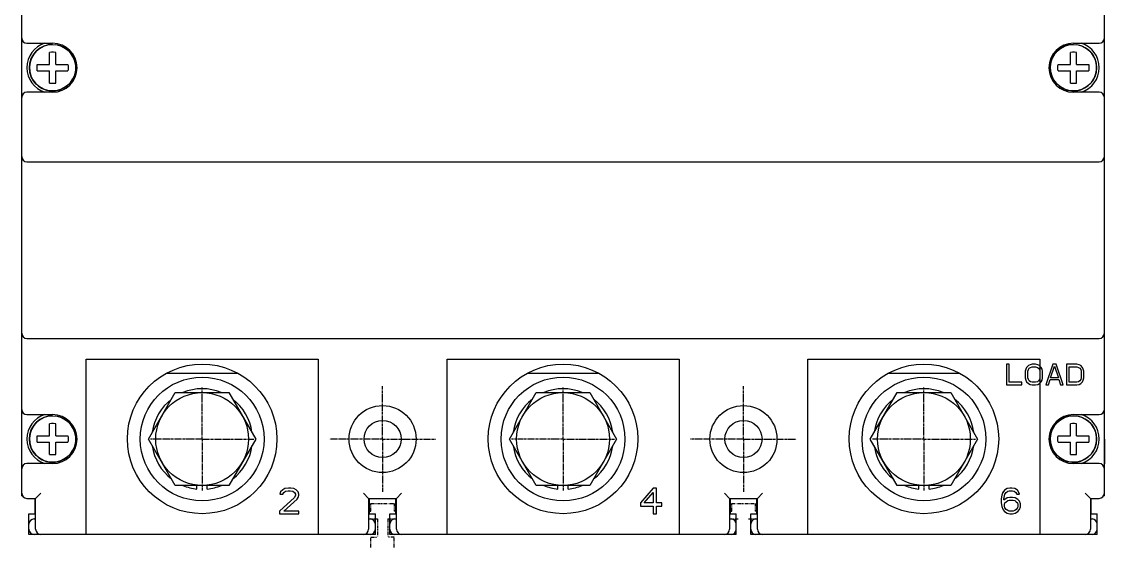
# Model space of a CAD drawing. Header units: inches. Extents: x 1424 to 1634, y 0 to 282.
# Drawn here: x 1424.2 to 1634.2, y 0 to 101.9 of the extents above; entities that cross this region are included whole.
import ezdxf

# ---------------------------------------------------------------- set-up
doc = ezdxf.new("R2010")
doc.units = ezdxf.units.IN
for name, pattern in [('ACAD_ISO12W100', [21, 12, -3, 0, -3, 0, -3]), ('CENTERX2', [4, 2.5, -0.5, 0.5, -0.5]), ('HIDDEN', [0.2, 0.1, -0.1])]:
    doc.linetypes.add(name, pattern=pattern)
doc.layers.add('DEFAULT_2', color=8, linetype='HIDDEN')
doc.layers.add('TF', color=7, linetype='Continuous')

# ---------------------------------------------------------------- blocks, each defined once
blk = doc.blocks.new('NM1-800S-1')
at = {"color": 1}
blk.add_lwpolyline([(29436.9, -131642.22), (29481.9, -131642.22), (29481.9, -131676.22), (29436.9, -131676.22)], close=True, dxfattribs=at)
at = {"color": 2}
blk.add_lwpolyline([(29506.9, -131642.22), (29551.9, -131642.22), (29551.9, -131676.22), (29506.9, -131676.22)], close=True, dxfattribs=at)
at = {"color": 5}
blk.add_lwpolyline([(29576.9, -131642.22), (29621.9, -131642.22), (29621.9, -131676.22), (29576.9, -131676.22)], close=True, dxfattribs=at)
at = {"layer": 'DEFAULT_2', "color": 7, "linetype": 'CENTERX2', "ltscale": 0.2}
for p, q in [((29459.4, -131657.72), (29459.4, -131647.72)), ((29494.4, -131657.72), (29494.4, -131647.47)), ((29529.4, -131657.72), (29529.4, -131647.72)), ((29564.4, -131657.72), (29564.4, -131647.47)), ((29599.4, -131657.72), (29599.4, -131647.72)), ((29459.4, -131657.72), (29449.4, -131657.72)), ((29459.4, -131657.72), (29469.4, -131657.72)), ((29459.4, -131657.72), (29459.4, -131667.72)), ((29494.4, -131657.72), (29484.15, -131657.72)), ((29494.4, -131657.72), (29504.65, -131657.72)), ((29494.4, -131657.72), (29494.4, -131667.97)), ((29529.4, -131657.72), (29519.4, -131657.72)), ((29529.4, -131657.72), (29539.4, -131657.72)), ((29529.4, -131657.72), (29529.4, -131667.72)), ((29564.4, -131657.72), (29554.15, -131657.72)), ((29564.4, -131657.72), (29574.65, -131657.72)), ((29564.4, -131657.72), (29564.4, -131667.97)), ((29599.4, -131657.72), (29589.4, -131657.72)), ((29599.4, -131657.72), (29609.4, -131657.72)), ((29599.4, -131657.72), (29599.4, -131667.72))]:
    blk.add_line(p, q, dxfattribs=at)
at = {"layer": 'TF', "color": 7}
for p, q in [((29424.4, -131668.72), (29424.4, -131403.72)), ((29634.4, -131668.72), (29634.4, -131403.72)), ((29425.4, -131580.97), (29430.4, -131580.97)), ((29628.4, -131580.97), (29633.4, -131580.97)), ((29429.8, -131585.12), (29429.8, -131582.75)), ((29431, -131585.12), (29431, -131582.75)), ((29627.8, -131585.12), (29627.8, -131582.75)), ((29629, -131585.12), (29629, -131582.75)), ((29427.42, -131585.12), (29429.8, -131585.12)), ((29431, -131585.12), (29433.37, -131585.12)), ((29625.42, -131585.12), (29627.8, -131585.12)), ((29629, -131585.12), (29631.37, -131585.12)), ((29427.42, -131586.32), (29429.8, -131586.32)), ((29429.8, -131588.7), (29429.8, -131586.32)), ((29431, -131588.7), (29431, -131586.32)), ((29431, -131586.32), (29433.37, -131586.32)), ((29625.42, -131586.32), (29627.8, -131586.32)), ((29627.8, -131588.7), (29627.8, -131586.32)), ((29629, -131586.32), (29631.37, -131586.32)), ((29629, -131588.7), (29629, -131586.32)), ((29430.4, -131590.47), (29425.4, -131590.47)), ((29633.4, -131590.47), (29628.4, -131590.47)), ((29425.4, -131603.97), (29633.4, -131603.97)), ((29425.4, -131638.22), (29633.4, -131638.22)), ((29615.9, -131643.22), (29615.4, -131643.22)), ((29615.4, -131643.22), (29615.4, -131647.22)), ((29615.9, -131646.71), (29615.9, -131643.22)), ((29619.15, -131644.16), (29619.06, -131644.58)), ((29619.06, -131644.58), (29619.06, -131645.86)), ((29619.31, -131643.82), (29619.15, -131644.16)), ((29619.65, -131643.48), (29619.31, -131643.82)), ((29619.56, -131644.58), (29619.65, -131644.24)), ((29619.56, -131645.86), (29619.56, -131644.58)), ((29619.98, -131643.31), (29619.65, -131643.48)), ((29619.65, -131644.24), (29619.81, -131643.99)), ((29619.81, -131643.99), (29620.06, -131643.82)), ((29620.4, -131643.22), (29619.98, -131643.31)), ((29620.06, -131643.82), (29620.4, -131643.73)), ((29621.06, -131643.22), (29620.4, -131643.22)), ((29620.4, -131643.73), (29621.06, -131643.73)), ((29621.48, -131643.31), (29621.06, -131643.22)), ((29621.06, -131643.73), (29621.4, -131643.82)), ((29621.4, -131643.82), (29621.65, -131643.99)), ((29621.81, -131643.48), (29621.48, -131643.31)), ((29621.65, -131643.99), (29621.81, -131644.24)), ((29622.15, -131643.82), (29621.81, -131643.48)), ((29621.81, -131644.24), (29621.9, -131644.58)), ((29621.9, -131644.58), (29621.9, -131645.86)), ((29622.31, -131644.16), (29622.15, -131643.82)), ((29622.4, -131644.58), (29622.31, -131644.16)), ((29622.4, -131645.86), (29622.4, -131644.58)), ((29624.4, -131643.22), (29623.06, -131647.22)), ((29623.98, -131645.86), (29624.73, -131643.56)), ((29625.06, -131643.22), (29624.4, -131643.22)), ((29624.73, -131643.56), (29625.48, -131645.86)), ((29626.4, -131647.22), (29625.06, -131643.22)), ((29629.06, -131643.22), (29627.06, -131643.22)), ((29627.06, -131643.22), (29627.06, -131647.22)), ((29627.56, -131643.73), (29629.06, -131643.73)), ((29627.56, -131646.71), (29627.56, -131643.73)), ((29629.48, -131643.31), (29629.06, -131643.22)), ((29629.06, -131643.73), (29629.4, -131643.82)), ((29629.4, -131643.82), (29629.65, -131643.99)), ((29629.81, -131643.48), (29629.48, -131643.31)), ((29629.65, -131643.99), (29629.81, -131644.24)), ((29630.15, -131643.82), (29629.81, -131643.48)), ((29629.81, -131644.24), (29629.9, -131644.58)), ((29629.9, -131644.58), (29629.9, -131645.86)), ((29630.31, -131644.16), (29630.15, -131643.82)), ((29630.4, -131644.58), (29630.31, -131644.16)), ((29630.4, -131645.86), (29630.4, -131644.58)), ((29452.52, -131644.97), (29466.27, -131644.97)), ((29522.52, -131644.97), (29536.27, -131644.97)), ((29592.52, -131644.97), (29606.27, -131644.97)), ((29618.4, -131646.71), (29615.9, -131646.71)), ((29618.4, -131647.22), (29618.4, -131646.71)), ((29619.06, -131645.86), (29619.15, -131646.29)), ((29619.15, -131646.29), (29619.31, -131646.63)), ((29619.31, -131646.63), (29619.65, -131646.97)), ((29619.65, -131646.2), (29619.56, -131645.86)), ((29619.81, -131646.46), (29619.65, -131646.2)), ((29620.06, -131646.63), (29619.81, -131646.46)), ((29620.4, -131646.71), (29620.06, -131646.63)), ((29621.06, -131646.71), (29620.4, -131646.71)), ((29621.4, -131646.63), (29621.06, -131646.71)), ((29621.65, -131646.46), (29621.4, -131646.63)), ((29621.81, -131646.2), (29621.65, -131646.46)), ((29621.9, -131645.86), (29621.81, -131646.2)), ((29621.81, -131646.97), (29622.15, -131646.63)), ((29622.15, -131646.63), (29622.31, -131646.29)), ((29622.31, -131646.29), (29622.4, -131645.86)), ((29623.56, -131647.22), (29623.9, -131646.2)), ((29623.9, -131646.2), (29625.56, -131646.2)), ((29625.48, -131645.86), (29623.98, -131645.86)), ((29625.56, -131646.2), (29625.9, -131647.22)), ((29629.06, -131646.71), (29627.56, -131646.71)), ((29629.4, -131646.63), (29629.06, -131646.71)), ((29629.65, -131646.46), (29629.4, -131646.63)), ((29629.81, -131646.2), (29629.65, -131646.46)), ((29629.9, -131645.86), (29629.81, -131646.2)), ((29629.81, -131646.97), (29630.15, -131646.63)), ((29630.15, -131646.63), (29630.31, -131646.29)), ((29630.31, -131646.29), (29630.4, -131645.86)), ((29449, -131657.72), (29454.2, -131648.72)), ((29454.2, -131648.72), (29464.59, -131648.72)), ((29464.59, -131648.72), (29469.79, -131657.72)), ((29519, -131657.72), (29524.2, -131648.72)), ((29524.2, -131648.72), (29534.59, -131648.72)), ((29534.59, -131648.72), (29539.79, -131657.72)), ((29589, -131657.72), (29594.2, -131648.72)), ((29594.2, -131648.72), (29604.59, -131648.72)), ((29604.59, -131648.72), (29609.79, -131657.72)), ((29615.4, -131647.22), (29618.4, -131647.22)), ((29619.65, -131646.97), (29619.98, -131647.14)), ((29619.98, -131647.14), (29620.4, -131647.22)), ((29620.4, -131647.22), (29621.06, -131647.22)), ((29621.06, -131647.22), (29621.48, -131647.14)), ((29621.48, -131647.14), (29621.81, -131646.97)), ((29623.06, -131647.22), (29623.56, -131647.22)), ((29625.9, -131647.22), (29626.4, -131647.22)), ((29627.06, -131647.22), (29629.06, -131647.22)), ((29629.06, -131647.22), (29629.48, -131647.14)), ((29629.48, -131647.14), (29629.81, -131646.97)), ((29425.4, -131652.97), (29430.4, -131652.97)), ((29628.4, -131652.97), (29633.4, -131652.97)), ((29634.4, -131657.72), (29634.4, -131652.91)), ((29429.8, -131657.12), (29429.8, -131654.75)), ((29431, -131657.12), (29431, -131654.75)), ((29627.8, -131657.12), (29627.8, -131654.75)), ((29629, -131657.12), (29629, -131654.75)), ((29427.42, -131657.12), (29429.8, -131657.12)), ((29431, -131657.12), (29433.37, -131657.12)), ((29625.42, -131657.12), (29627.8, -131657.12)), ((29629, -131657.12), (29631.37, -131657.12)), ((29427.42, -131658.32), (29429.8, -131658.32)), ((29429.8, -131660.7), (29429.8, -131658.32)), ((29431, -131658.32), (29433.37, -131658.32)), ((29431, -131660.7), (29431, -131658.32)), ((29454.2, -131666.72), (29449, -131657.72)), ((29469.79, -131657.72), (29464.59, -131666.72)), ((29524.2, -131666.72), (29519, -131657.72)), ((29539.79, -131657.72), (29534.59, -131666.72)), ((29594.2, -131666.72), (29589, -131657.72)), ((29609.79, -131657.72), (29604.59, -131666.72)), ((29625.42, -131658.32), (29627.8, -131658.32)), ((29627.8, -131660.7), (29627.8, -131658.32)), ((29629, -131658.32), (29631.37, -131658.32)), ((29629, -131660.7), (29629, -131658.32)), ((29634.4, -131657.72), (29634.4, -131662.54)), ((29430.4, -131662.47), (29425.4, -131662.47)), ((29633.4, -131662.47), (29628.4, -131662.47)), ((29464.59, -131666.72), (29454.2, -131666.72)), ((29458.4, -131667.42), (29458.4, -131666.72)), ((29460.4, -131667.42), (29460.4, -131666.72)), ((29475.02, -131667.54), (29474.6, -131667.97)), ((29475.44, -131667.33), (29475.02, -131667.54)), ((29475.23, -131668.07), (29475.54, -131667.86)), ((29476.17, -131667.22), (29475.44, -131667.33)), ((29475.54, -131667.86), (29476.06, -131667.76)), ((29476.06, -131667.76), (29476.48, -131667.76)), ((29476.58, -131667.22), (29476.17, -131667.22)), ((29476.48, -131667.76), (29477, -131667.86)), ((29477.21, -131667.33), (29476.58, -131667.22)), ((29477, -131667.86), (29477.31, -131668.07)), ((29477.62, -131667.54), (29477.21, -131667.33)), ((29478.04, -131667.97), (29477.62, -131667.54)), ((29534.59, -131666.72), (29524.2, -131666.72)), ((29528.4, -131667.42), (29528.4, -131666.72)), ((29530.4, -131667.42), (29530.4, -131666.72)), ((29546.9, -131667.22), (29544.4, -131670.1)), ((29547.52, -131667.22), (29546.9, -131667.22)), ((29547.52, -131670.1), (29547.52, -131667.22)), ((29604.59, -131666.72), (29594.2, -131666.72)), ((29598.4, -131667.42), (29598.4, -131666.72)), ((29600.4, -131667.42), (29600.4, -131666.72)), ((29615.02, -131667.65), (29614.71, -131668.07)), ((29615.54, -131667.33), (29615.02, -131667.65)), ((29615.33, -131668.07), (29615.65, -131667.86)), ((29616.06, -131667.22), (29615.54, -131667.33)), ((29615.65, -131667.86), (29615.96, -131667.76)), ((29615.96, -131667.76), (29616.58, -131667.76)), ((29616.48, -131667.22), (29616.06, -131667.22)), ((29617, -131667.33), (29616.48, -131667.22)), ((29616.58, -131667.76), (29616.9, -131667.86)), ((29616.9, -131667.86), (29617.21, -131668.07)), ((29617.52, -131667.65), (29617, -131667.33)), ((29617.83, -131668.07), (29617.52, -131667.65)), ((29424.4, -131668.72), (29424.55, -131668.72)), ((29425.4, -131669.22), (29427.1, -131669.22)), ((29427, -131672.22), (29427, -131669.22)), ((29428.1, -131668.22), (29427.1, -131669.22)), ((29427.1, -131675.22), (29427.1, -131669.22)), ((29477.31, -131669.03), (29474.4, -131671.69)), ((29474.6, -131667.94), (29474.5, -131668.37)), ((29474.5, -131668.39), (29475.02, -131668.39)), ((29475.02, -131668.39), (29475.23, -131668.07)), ((29475.23, -131671.69), (29477.83, -131669.35)), ((29477.31, -131668.07), (29477.52, -131668.39)), ((29477.52, -131668.61), (29477.31, -131669.03)), ((29477.52, -131668.39), (29477.52, -131668.61)), ((29477.83, -131669.35), (29478.04, -131669.03)), ((29478.15, -131668.39), (29478.04, -131667.97)), ((29478.04, -131669.03), (29478.15, -131668.61)), ((29478.15, -131668.61), (29478.15, -131668.39)), ((29491.7, -131669.22), (29490.7, -131668.22)), ((29491.7, -131669.22), (29497.1, -131669.22)), ((29491.7, -131669.22), (29491.7, -131675.22)), ((29491.8, -131669.22), (29491.8, -131672.22)), ((29497, -131672.22), (29497, -131669.22)), ((29498.1, -131668.22), (29497.1, -131669.22)), ((29497.1, -131675.22), (29497.1, -131669.22)), ((29545.12, -131670.1), (29546.9, -131668.07)), ((29546.9, -131668.07), (29546.9, -131670.1)), ((29561.7, -131669.22), (29560.7, -131668.22)), ((29561.7, -131669.22), (29567.1, -131669.22)), ((29561.7, -131669.22), (29561.7, -131675.22)), ((29561.8, -131669.22), (29561.8, -131672.22)), ((29567, -131672.22), (29567, -131669.22)), ((29568.1, -131668.22), (29567.1, -131669.22)), ((29567.1, -131675.22), (29567.1, -131669.22)), ((29614.5, -131668.58), (29614.4, -131669.33)), ((29614.4, -131669.33), (29614.4, -131670.07)), ((29614.71, -131668.05), (29614.5, -131668.58)), ((29614.92, -131669.35), (29615.02, -131668.71)), ((29615.54, -131669.14), (29614.92, -131669.56)), ((29614.92, -131669.54), (29614.92, -131669.33)), ((29615.02, -131668.71), (29615.12, -131668.39)), ((29615.12, -131668.39), (29615.33, -131668.07)), ((29615.12, -131670.1), (29615.33, -131669.88)), ((29615.33, -131669.88), (29615.65, -131669.67)), ((29616.06, -131669.03), (29615.54, -131669.14)), ((29615.65, -131669.67), (29615.96, -131669.56)), ((29615.96, -131669.56), (29616.69, -131669.56)), ((29616.58, -131669.03), (29616.06, -131669.03)), ((29617.1, -131669.14), (29616.58, -131669.03)), ((29616.69, -131669.56), (29617, -131669.67)), ((29617, -131669.67), (29617.31, -131669.88)), ((29617.62, -131669.46), (29617.1, -131669.14)), ((29617.21, -131668.07), (29617.42, -131668.39)), ((29617.31, -131669.88), (29617.52, -131670.1)), ((29617.42, -131668.39), (29617.94, -131668.39)), ((29617.94, -131669.78), (29617.62, -131669.46)), ((29617.94, -131668.39), (29617.83, -131668.07)), ((29618.15, -131670.31), (29617.94, -131669.78)), ((29631.7, -131669.22), (29630.7, -131668.22)), ((29631.7, -131669.22), (29633.4, -131669.22)), ((29631.7, -131669.22), (29631.7, -131675.22)), ((29631.8, -131669.22), (29631.8, -131672.22)), ((29634.4, -131668.72), (29634.24, -131668.72)), ((29474.4, -131671.67), (29474.4, -131672.2)), ((29478.15, -131671.69), (29475.23, -131671.69)), ((29478.15, -131672.22), (29478.15, -131671.69)), ((29544.4, -131670.07), (29544.4, -131670.71)), ((29544.4, -131670.73), (29546.9, -131670.73)), ((29546.9, -131670.1), (29545.12, -131670.1)), ((29546.9, -131670.73), (29546.9, -131672.22)), ((29548.56, -131670.1), (29547.52, -131670.1)), ((29547.52, -131670.73), (29548.56, -131670.73)), ((29547.52, -131672.22), (29547.52, -131670.73)), ((29548.56, -131670.73), (29548.56, -131670.1)), ((29614.4, -131670.07), (29614.5, -131670.82)), ((29614.5, -131670.82), (29614.71, -131671.35)), ((29614.71, -131671.37), (29615.02, -131671.8)), ((29615.02, -131670.41), (29615.12, -131670.1)), ((29615.02, -131670.73), (29615.02, -131670.41)), ((29615.12, -131671.05), (29615.02, -131670.73)), ((29615.02, -131671.8), (29615.54, -131672.12)), ((29615.33, -131671.37), (29615.12, -131671.05)), ((29615.65, -131671.58), (29615.33, -131671.37)), ((29615.96, -131671.69), (29615.65, -131671.58)), ((29616.69, -131671.69), (29615.96, -131671.69)), ((29617, -131671.58), (29616.69, -131671.69)), ((29617.31, -131671.37), (29617, -131671.58)), ((29617.1, -131672.12), (29617.62, -131671.8)), ((29617.52, -131671.05), (29617.31, -131671.37)), ((29617.52, -131670.1), (29617.62, -131670.41)), ((29617.62, -131670.73), (29617.52, -131671.05)), ((29617.62, -131670.41), (29617.62, -131670.73)), ((29617.62, -131671.8), (29617.94, -131671.37)), ((29617.94, -131671.37), (29618.15, -131670.84)), ((29618.15, -131670.84), (29618.15, -131670.31)), ((29425.8, -131672.22), (29427, -131672.22)), ((29425.8, -131676.22), (29425.8, -131672.22)), ((29426.8, -131673.22), (29427.1, -131673.22)), ((29474.4, -131672.22), (29478.15, -131672.22)), ((29491.7, -131673.22), (29492, -131673.22)), ((29491.8, -131672.22), (29493, -131672.22)), ((29493, -131676.22), (29493, -131672.22)), ((29495.8, -131672.22), (29497, -131672.22)), ((29495.8, -131676.22), (29495.8, -131672.22)), ((29496.8, -131673.22), (29497.1, -131673.22)), ((29546.9, -131672.22), (29547.52, -131672.22)), ((29561.7, -131673.22), (29562, -131673.22)), ((29561.8, -131672.22), (29563, -131672.22)), ((29563, -131676.22), (29563, -131672.22)), ((29565.8, -131672.22), (29567, -131672.22)), ((29565.8, -131676.22), (29565.8, -131672.22)), ((29566.8, -131673.22), (29567.1, -131673.22)), ((29615.54, -131672.12), (29616.06, -131672.22)), ((29616.06, -131672.22), (29616.58, -131672.22)), ((29616.58, -131672.22), (29617.1, -131672.12)), ((29631.7, -131673.22), (29632, -131673.22)), ((29631.8, -131672.22), (29633, -131672.22)), ((29633, -131676.22), (29633, -131672.22)), ((29493, -131676.22), (29425.8, -131676.22)), ((29563, -131676.22), (29495.8, -131676.22)), ((29633, -131676.22), (29565.8, -131676.22))]:
    blk.add_line(p, q, dxfattribs=at)
at = {"layer": 'TF', "color": 7, "linetype": 'ACAD_ISO12W100', "ltscale": 0.05}
for p, q in [((29491.7, -131671.72), (29492.15, -131671.72)), ((29492.15, -131670.22), (29496.65, -131670.22)), ((29492.15, -131671.72), (29492.15, -131670.22)), ((29496.65, -131670.22), (29496.65, -131671.72)), ((29497.1, -131671.72), (29496.65, -131671.72)), ((29561.7, -131671.72), (29562.15, -131671.72)), ((29562.15, -131670.22), (29566.65, -131670.22)), ((29562.15, -131671.72), (29562.15, -131670.22)), ((29566.65, -131670.22), (29566.65, -131671.72)), ((29567.1, -131671.72), (29566.65, -131671.72)), ((29491.7, -131673.22), (29493.4, -131673.22)), ((29493.4, -131673.22), (29493.4, -131676.72)), ((29495.4, -131673.22), (29497.1, -131673.22)), ((29495.4, -131673.22), (29495.4, -131676.72)), ((29561.7, -131673.22), (29563.4, -131673.22)), ((29563, -131676.22), (29563, -131673.22)), ((29565.4, -131673.22), (29567.1, -131673.22)), ((29565.8, -131676.22), (29565.8, -131673.22)), ((29492.15, -131676.72), (29493.4, -131676.72)), ((29492.15, -131678.72), (29492.15, -131676.72)), ((29496.65, -131676.72), (29495.4, -131676.72)), ((29496.65, -131678.72), (29496.65, -131676.72))]:
    blk.add_line(p, q, dxfattribs=at)
at = {"layer": 'TF', "color": 7}
for points in [[(29431, -131582.75), (29430.6, -131582.73), (29430.2, -131582.73), (29429.8, -131582.75)], [(29629, -131582.75), (29628.6, -131582.73), (29628.2, -131582.73), (29627.8, -131582.75)], [(29427.4, -131585.72), (29427.4, -131585.42), (29427.42, -131585.12)], [(29427.42, -131586.32), (29427.4, -131586.02), (29427.4, -131585.72)], [(29433.37, -131585.12), (29433.39, -131585.42), (29433.4, -131585.72)], [(29433.4, -131585.72), (29433.39, -131586.02), (29433.37, -131586.32)], [(29625.4, -131585.72), (29625.4, -131585.42), (29625.42, -131585.12)], [(29625.42, -131586.32), (29625.4, -131586.02), (29625.4, -131585.72)], [(29631.37, -131585.12), (29631.39, -131585.42), (29631.4, -131585.72)], [(29631.4, -131585.72), (29631.39, -131586.02), (29631.37, -131586.32)], [(29429.8, -131588.7), (29430.2, -131588.72), (29430.6, -131588.72), (29431, -131588.7)], [(29627.8, -131588.7), (29628.2, -131588.72), (29628.6, -131588.72), (29629, -131588.7)], [(29431, -131654.75), (29430.6, -131654.73), (29430.2, -131654.73), (29429.8, -131654.75)], [(29629, -131654.75), (29628.6, -131654.73), (29628.2, -131654.73), (29627.8, -131654.75)], [(29427.4, -131657.72), (29427.4, -131657.42), (29427.42, -131657.12)], [(29433.37, -131657.12), (29433.39, -131657.42), (29433.4, -131657.72)], [(29625.4, -131657.72), (29625.4, -131657.42), (29625.42, -131657.12)], [(29631.37, -131657.12), (29631.39, -131657.42), (29631.4, -131657.72)], [(29427.42, -131658.32), (29427.4, -131658.02), (29427.4, -131657.72)], [(29433.4, -131657.72), (29433.39, -131658.02), (29433.37, -131658.32)], [(29625.42, -131658.32), (29625.4, -131658.02), (29625.4, -131657.72)], [(29631.4, -131657.72), (29631.39, -131658.02), (29631.37, -131658.32)], [(29429.8, -131660.7), (29430.2, -131660.72), (29430.6, -131660.72), (29431, -131660.7)], [(29627.8, -131660.7), (29628.2, -131660.72), (29628.6, -131660.72), (29629, -131660.7)]]:
    blk.add_lwpolyline(points, dxfattribs=at)
for centre, radius in [((29430.4, -131585.72), 4.5), ((29628.4, -131585.72), 4.5), ((29459.4, -131657.7), 14.5), ((29529.4, -131657.7), 14.5), ((29599.4, -131657.7), 14.5), ((29459.4, -131657.72), 12), ((29529.4, -131657.72), 12), ((29599.4, -131657.72), 12), ((29459.4, -131657.72), 9), ((29529.4, -131657.72), 9), ((29599.4, -131657.72), 9), ((29494.4, -131657.72), 6.5), ((29564.4, -131657.72), 6.5), ((29430.4, -131657.72), 4.5), ((29494.4, -131657.72), 3.6), ((29564.4, -131657.72), 3.6), ((29628.4, -131657.72), 4.5)]:
    blk.add_circle(centre, radius, dxfattribs=at)
for centre, radius, start, end in [((29425.4, -131579.97), 1, 180, 270), ((29430.4, -131585.72), 5, 107.9187, 252.0813), ((29430.4, -131585.72), 4.5, 90, 81.6949), ((29430.4, -131585.72), 4.75, 270, 90), ((29628.4, -131585.72), 4.75, 90, 270), ((29628.4, -131585.72), 4.5, 90, 81.6949), ((29628.4, -131585.72), 5, 287.9187, 72.0813), ((29633.4, -131579.97), 1, 270, 0), ((29425.4, -131591.47), 1, 90, 180), ((29633.4, -131591.47), 1, 0, 90), ((29425.4, -131602.97), 1, 180, 270), ((29633.4, -131602.97), 1, 270, 0), ((29425.4, -131637.22), 1, 180, 270), ((29633.4, -131637.22), 1, 270, 0), ((29459.4, -131657.72), 9.75, 67.5617, 112.4381), ((29529.4, -131657.72), 9.75, 67.5617, 112.4381), ((29599.4, -131657.72), 9.75, 67.5617, 112.4381), ((29459.4, -131657.72), 9.75, 127.6252, 172.3025), ((29459.4, -131657.72), 9.75, 7.6975, 52.3749), ((29529.4, -131657.72), 9.75, 127.6252, 172.3025), ((29529.4, -131657.72), 9.75, 7.6975, 52.3749), ((29599.4, -131657.72), 9.75, 127.6252, 172.3025), ((29599.4, -131657.72), 9.75, 7.6975, 52.3749), ((29425.4, -131651.97), 1, 180, 270), ((29430.4, -131657.72), 5, 107.9187, 252.0813), ((29430.4, -131657.72), 4.75, 270, 90), ((29628.4, -131657.72), 4.75, 90, 270), ((29628.4, -131657.72), 5, 287.9187, 72.0813), ((29633.4, -131651.97), 1, 270, 0), ((29430.4, -131657.72), 4.5, 90, 81.6949), ((29628.4, -131657.72), 4.5, 90, 81.6949), ((29459.4, -131657.72), 9.75, 187.6777, 232.5971), ((29459.4, -131657.72), 9.75, 307.4031, 352.3222), ((29529.4, -131657.72), 9.75, 187.6777, 232.5971), ((29529.4, -131657.72), 9.75, 307.4031, 352.3222), ((29599.4, -131657.72), 9.75, 187.6777, 232.5971), ((29599.4, -131657.72), 9.75, 307.4031, 352.3222), ((29425.4, -131663.47), 1, 90, 180), ((29633.4, -131663.47), 1, 0, 90), ((29459.4, -131657.72), 9.75, 247.4981, 264.1132), ((29459.4, -131657.72), 9.75, 275.8868, 292.5019), ((29529.4, -131657.72), 9.75, 247.4981, 264.1132), ((29529.4, -131657.72), 9.75, 275.8868, 292.5019), ((29599.4, -131657.72), 9.75, 247.4981, 264.1132), ((29599.4, -131657.72), 9.75, 275.8868, 292.5019), ((29425.4, -131668.22), 1, 180, 270), ((29633.4, -131668.22), 1, 270, 0), ((29426.8, -131674.22), 1, 90, 180), ((29492, -131674.22), 1, 0, 90), ((29496.8, -131674.22), 1, 90, 180), ((29562, -131674.22), 1, 0, 90), ((29566.8, -131674.22), 1, 90, 180), ((29632, -131674.22), 1, 0, 90), ((29426.8, -131675.22), 1, 180, 270), ((29428.1, -131675.22), 1, 180, 270), ((29490.7, -131675.22), 1, 270, 0), ((29492, -131675.22), 1, 270, 0), ((29496.8, -131675.22), 1, 180, 270), ((29498.1, -131675.22), 1, 180, 270), ((29560.7, -131675.22), 1, 270, 0), ((29562, -131675.22), 1, 270, 0), ((29566.8, -131675.22), 1, 180, 270), ((29568.1, -131675.22), 1, 180, 270), ((29630.7, -131675.22), 1, 270, 0), ((29632, -131675.22), 1, 270, 0)]:
    blk.add_arc(centre, radius, start, end, dxfattribs=at)

msp = doc.modelspace()

# ---------------------------------------------------------------- block references
msp.add_blockref('NM1-800S-1', (-28000.15, 131678.72))

doc.saveas('drawing.dxf')
